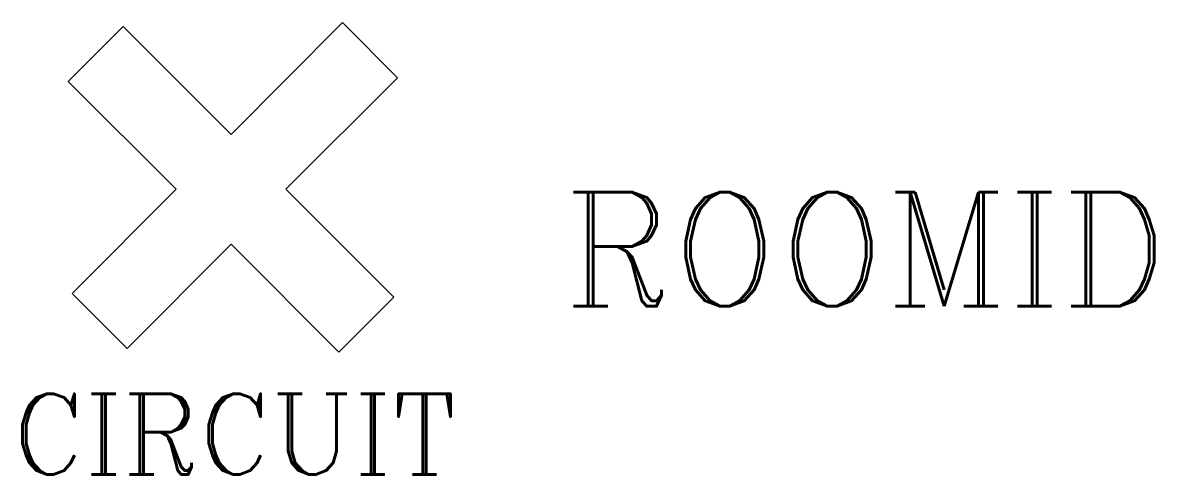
# Model space of a CAD drawing. Header units: inches. Extents: x -20 to 86, y -27 to 15.
import ezdxf
from ezdxf.enums import TextEntityAlignment as Align

# ---------------------------------------------------------------- set-up
doc = ezdxf.new("R2010")
doc.units = ezdxf.units.IN
doc.header["$LTSCALE"] = 48
doc.header["$MEASUREMENT"] = 0
doc.styles.add('ROMANC', font='COMPLEX.SHX')
doc.styles.add('WSNotes', font='complex.shx', dxfattribs={"height": 18})

msp = doc.modelspace()

# ---------------------------------------------------------------- texts
at = {"style": 'WSNotes', "flags": 1}
msp.add_attdef('ROOMID', (30.7, -11.24), '', height=10.62, dxfattribs=at)
at = {"style": 'ROMANC'}
msp.add_attdef('CIRCUIT', text='', height=7.51, dxfattribs=at).set_placement((0, -19.4), align=Align.TOP_CENTER)

# ---------------------------------------------------------------- wipeouts: each hides what was drawn before it
msp.add_wipeout([(9.7, -15.53), (14.83, -10.4), (4.77, -0.35), (15.18, 10.05), (10.05, 15.18), (-0.35, 4.77), (-10.4, 14.83), (-15.53, 9.7), (-5.47, -0.35), (-15.18, -10.05), (-10.05, -15.18), (-0.35, -5.47)])

# ---------------------------------------------------------------- next in the draw order: linework, layer by layer
msp.add_lwpolyline([(9.7, -15.53), (14.83, -10.4), (4.77, -0.35), (15.18, 10.05), (10.05, 15.18), (-0.35, 4.77), (-10.4, 14.83), (-15.53, 9.7), (-5.47, -0.35), (-15.18, -10.05), (-10.05, -15.18), (-0.35, -5.47)], close=True)

doc.saveas('drawing.dxf')
